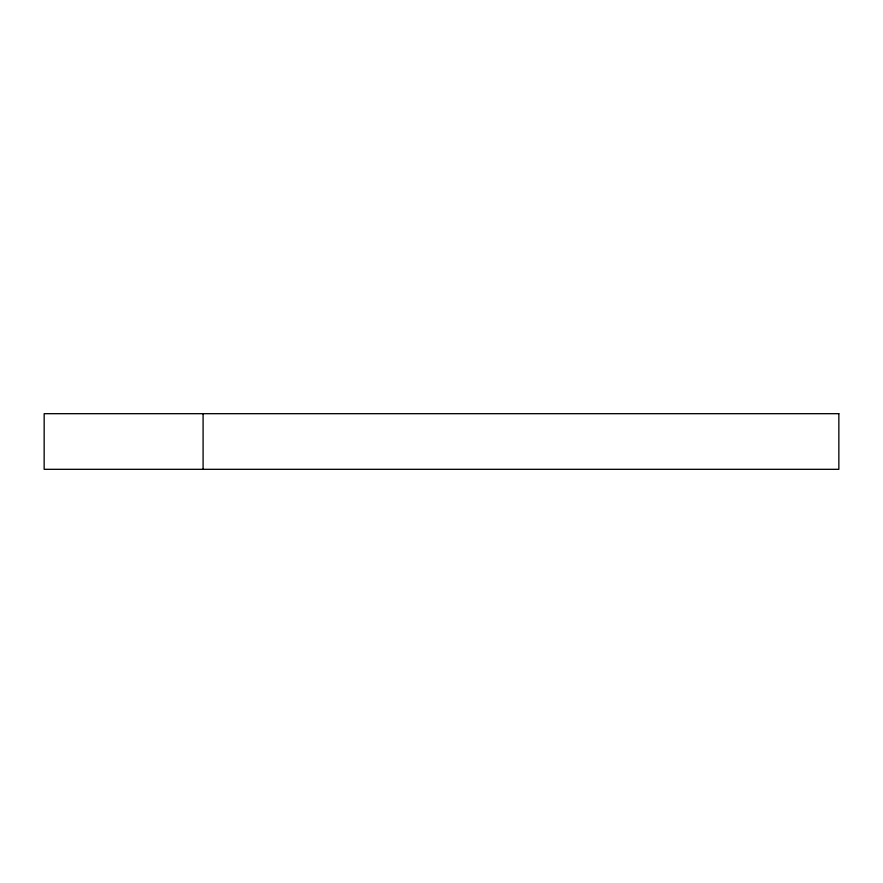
<?xml version="1.0" encoding="UTF-8"?>
<svg xmlns="http://www.w3.org/2000/svg" width="883" height="883" viewBox="0 0 883 883"><rect width="100%" height="100%" fill="white"/><g stroke="black" fill="none" stroke-linecap="round" stroke-linejoin="round"><path stroke-width="1.32" d="M203.09 413.685L203.09 469.315M838.85 413.685L44.172 413.685L44.15 469.315L838.85 469.315L838.85 413.685"/></g></svg>
